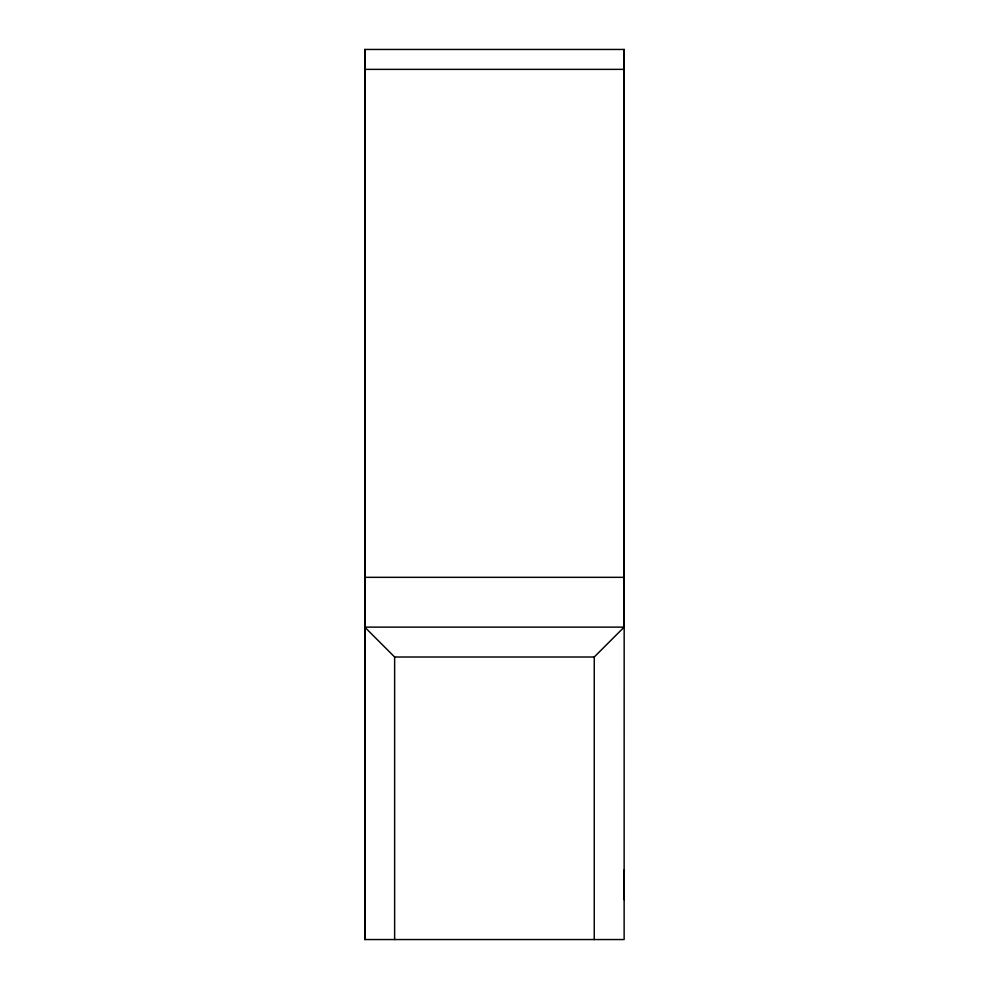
<?xml version="1.0" encoding="UTF-8"?>
<svg xmlns="http://www.w3.org/2000/svg" width="989" height="989" viewBox="0 0 989 989"><rect width="100%" height="100%" fill="white"/><g stroke="black" fill="none" stroke-linecap="round" stroke-linejoin="round"><path stroke-width="1.48" d="M364.793 69.366L364.793 49.45L624.232 49.45L624.133 939.55L364.768 939.55L364.793 69.366L624.158 69.366M624.133 627.125L364.768 627.125L394.636 657.005L594.253 657.005L624.133 627.125L624.17 49.45M364.793 577.329L624.158 577.329M364.854 463.47L364.854 461.467L364.854 491.348L364.854 489.345M624.232 561.072L624.232 590.952M624.232 869.826L624.232 899.706M594.253 657.005L594.253 939.55M394.636 657.005L394.636 939.55M364.854 49.45L364.854 939.55"/></g></svg>
